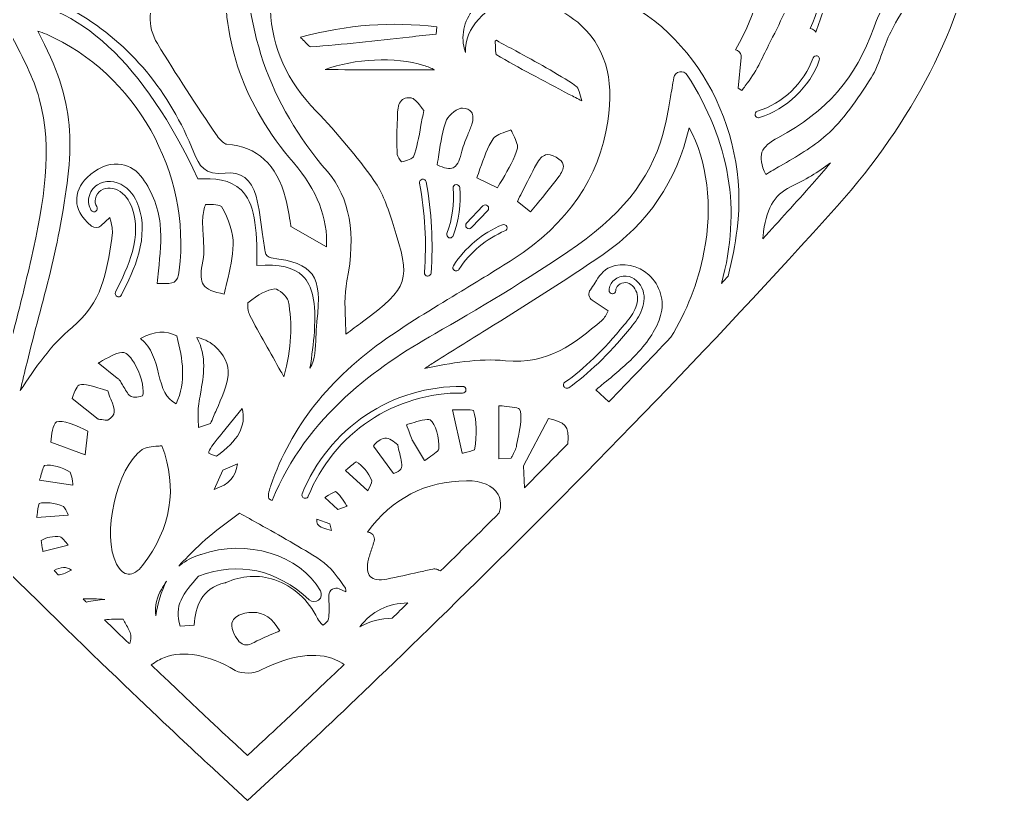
# Model space of a CAD drawing. Extents: x 49 to 10099, y -910 to -90.
# Drawn here: x 1506 to 2095, y -908 to -436 of the extents above; entities that cross this region are included whole.
import ezdxf

# ---------------------------------------------------------------- set-up
doc = ezdxf.new("R2010")
doc.units = 0
doc.header["$MEASUREMENT"] = 0
doc.layers.add('Layer 1', color=7, linetype='Continuous')

msp = doc.modelspace()

# ---------------------------------------------------------------- linework, layer by layer
at = {"layer": 'Layer 1', "lineweight": 0}
for points, knots in [([(2067.48, -226.33), (2049.85, -186.9), (2022.75, -153.49), (1989.11, -129.71), (1954.04, -104.91), (1913.53, -91.8), (1871.95, -91.8), (1824.05, -91.8), (1776.03, -109.39), (1733.06, -142.66), (1700.36, -167.98), (1670.49, -202.19), (1644, -244.61), (1617.52, -202.2), (1587.66, -168), (1554.95, -142.67), (1511.98, -109.4), (1463.95, -91.81), (1416.04, -91.8), (1374.47, -91.8), (1333.96, -104.91), (1298.9, -129.69), (1265.25, -153.47), (1238.15, -186.88), (1220.52, -226.31), (1199.14, -274.13), (1192.87, -327.84), (1202.41, -381.63), (1212.97, -441.15), (1241.77, -497.53), (1288, -549.22), (1441.89, -721.22), (1618.96, -885.08), (1620.74, -886.72), (1620.74, -886.72), (1644.01, -908.2), (1644.01, -908.2), (1644.01, -908.2), (1667.28, -886.71), (1667.28, -886.71), (1669.05, -885.08), (1846.13, -721.22), (2000.01, -549.22), (2046.24, -497.54), (2075.03, -441.16), (2085.59, -381.65), (2095.12, -327.86), (2088.86, -274.15), (2067.48, -226.33)], [0, 0, 0, 0, 1, 1, 1, 2, 2, 2, 3, 3, 3, 4, 4, 4, 5, 5, 5, 6, 6, 6, 7, 7, 7, 8, 8, 8, 9, 9, 9, 10, 10, 10, 11, 11, 11, 12, 12, 12, 13, 13, 13, 14, 14, 14, 15, 15, 15, 16, 16, 16, 16]), ([(1610.92, -298.27), (1619.05, -312.17), (1629.27, -324.63), (1639.05, -336.2), (1650.78, -350.08), (1656.45, -365.25), (1656.4, -382.57), (1656.35, -398.64), (1657.09, -414.92), (1657.81, -430.79), (1658.83, -453.48), (1667.87, -473.44), (1685.44, -491.79), (1698.25, -505.16), (1710, -519.25), (1720.37, -533.65), (1725.57, -540.88), (1728.7, -549.96), (1731.97, -560.22), (1742.83, -594.3), (1741.61, -598.16), (1713.39, -619.11), (1710.13, -621.54), (1706.87, -623.97), (1703.47, -626.5), (1703.41, -624.8), (1703.33, -623.11), (1703.25, -621.45), (1702.82, -611.9), (1702.4, -602.88), (1704.05, -594.41), (1709.63, -565.73), (1705.76, -544.12), (1692.21, -528.34), (1656.77, -487.09), (1640.81, -440.39), (1643.42, -385.57), (1644.32, -366.5), (1636.16, -347.22), (1620.42, -331.29), (1594.84, -305.4), (1583.67, -279.72), (1585.27, -250.47), (1585.4, -248.05), (1585.06, -245.52), (1584.3, -243.16), (1583.79, -241.57), (1582.91, -240.5), (1581.59, -238.88), (1580.94, -238.08), (1580.1, -237.05), (1579.02, -235.61), (1578.19, -234.51), (1576.9, -233.87), (1575.53, -233.87), (1575.47, -233.87), (1575.41, -233.87), (1575.35, -233.88), (1573.91, -233.94), (1572.6, -234.7), (1571.83, -235.91), (1570.51, -238.02), (1569.11, -240), (1567.75, -241.92), (1564.76, -246.15), (1561.94, -250.15), (1560.31, -254.83), (1551.84, -279.18), (1554.2, -304.79), (1567.14, -328.91), (1581.72, -356.12), (1583.88, -382.6), (1573.92, -412.25), (1572, -417.95), (1571.31, -423.91), (1570.65, -429.67), (1570.56, -430.43), (1570.47, -431.2), (1570.38, -431.96), (1563.73, -429.38), (1560.09, -426.8), (1558.52, -423.68), (1556.79, -420.24), (1557.19, -415.05), (1559.78, -407.36), (1569.32, -379.09), (1567.43, -352.66), (1553.85, -324.17), (1541.88, -299.06), (1541.9, -270.39), (1553.91, -241.28), (1561.57, -222.7), (1573.84, -210.11), (1589.92, -204.06), (1595.59, -210.72), (1601.14, -217.72), (1606.56, -225.05), (1592.41, -246.25), (1594.12, -269.53), (1610.92, -298.27)], [0, 0, 0, 0, 1, 1, 1, 2, 2, 2, 3, 3, 3, 4, 4, 4, 5, 5, 5, 6, 6, 6, 7, 7, 7, 8, 8, 8, 9, 9, 9, 10, 10, 10, 11, 11, 11, 12, 12, 12, 13, 13, 13, 14, 14, 14, 15, 15, 15, 16, 16, 16, 17, 17, 17, 18, 18, 18, 19, 19, 19, 20, 20, 20, 21, 21, 21, 22, 22, 22, 23, 23, 23, 24, 24, 24, 25, 25, 25, 26, 26, 26, 27, 27, 27, 28, 28, 28, 29, 29, 29, 30, 30, 30, 31, 31, 31, 32, 32, 32, 33, 33, 33, 33]), ([(2021.34, -248.47), (2009.92, -268.67), (2002.98, -292.11), (1997.18, -314.43), (1993.13, -330.01), (1989.97, -346.03), (1986.91, -361.53), (1983.61, -378.25), (1980.19, -395.54), (1975.68, -412.15), (1971.97, -425.82), (1965.22, -439.15), (1958.69, -452.04), (1956.67, -456.05), (1954.64, -460.05), (1952.7, -464.07), (1950.61, -468.39), (1947.68, -472.38), (1944.58, -476.6), (1943.92, -477.49), (1943.27, -478.39), (1942.62, -479.28), (1942.62, -479.28), (1940.27, -477.93), (1940.27, -477.93), (1940.27, -477.93), (1942.1, -459.44), (1942.1, -459.44), (1942.27, -457.73), (1941.42, -456.08), (1939.93, -455.22), (1939.55, -455), (1939.15, -454.84), (1938.74, -454.75), (1958.77, -419.66), (1962.78, -380.59), (1966.66, -342.7), (1967.69, -332.68), (1968.75, -322.33), (1970.09, -312.24), (1973.07, -289.93), (1978.56, -261.09), (1994.81, -235.89), (2004.41, -221), (2017.12, -209.53), (2031.32, -201.88), (2036.72, -210.04), (2041.62, -218.62), (2045.99, -227.57), (2035.54, -231.33), (2026.96, -238.54), (2021.34, -248.47)], [0, 0, 0, 0, 1, 1, 1, 2, 2, 2, 3, 3, 3, 4, 4, 4, 5, 5, 5, 6, 6, 6, 7, 7, 7, 8, 8, 8, 9, 9, 9, 10, 10, 10, 11, 11, 11, 12, 12, 12, 13, 13, 13, 14, 14, 14, 15, 15, 15, 16, 16, 16, 17, 17, 17, 17]), ([(1585.85, -336.1), (1576.43, -316.99), (1568.11, -296.12), (1570.94, -272.94), (1571.12, -271.44), (1571.36, -269.95), (1571.63, -268.47), (1574.49, -294.22), (1586.94, -317.62), (1609.95, -340.96), (1625.68, -356.91), (1632.53, -378.81), (1630.9, -407.9), (1628.52, -450.27), (1641.89, -487.9), (1671.78, -522.92), (1686.03, -539.63), (1692.59, -556.33), (1691.69, -573.79), (1691.69, -573.79), (1670.19, -561.49), (1670.19, -561.49), (1670.11, -560.98), (1670.02, -560.43), (1669.94, -559.86), (1669.29, -555.71), (1668.41, -550.02), (1666.94, -544.39), (1661.6, -523.91), (1649.99, -513.27), (1631.47, -511.84), (1630.41, -511.76), (1627.6, -509.73), (1625.58, -506.73), (1613.06, -488.09), (1600.88, -469.8), (1589.54, -451.01), (1586.52, -446.01), (1584.84, -439.62), (1585.26, -434.74), (1586.38, -421.75), (1588.67, -409.06), (1592.05, -397.02), (1597.87, -376.32), (1595.84, -356.39), (1585.85, -336.1)], [0, 0, 0, 0, 1, 1, 1, 2, 2, 2, 3, 3, 3, 4, 4, 4, 5, 5, 5, 6, 6, 6, 7, 7, 7, 8, 8, 8, 9, 9, 9, 10, 10, 10, 11, 11, 11, 12, 12, 12, 13, 13, 13, 14, 14, 14, 15, 15, 15, 15]), ([(2064.98, -368.61), (2059.98, -374.4), (2053.09, -377.72), (2045.58, -377.97), (2037.32, -378.27), (2032.88, -374.65), (2031.9, -366.98), (2031.39, -363.04), (2031.88, -358.84), (2038.42, -356.56), (2038.42, -356.56), (2042.1, -368.79), (2042.1, -368.79), (2042.44, -369.93), (2043.23, -370.88), (2044.29, -371.42), (2045.35, -371.97), (2046.58, -372.05), (2047.7, -371.67), (2047.7, -371.67), (2062.51, -366.59), (2062.51, -366.59), (2063, -366.51), (2063.48, -366.34), (2063.92, -366.1), (2065.79, -365.42), (2066.93, -363.58), (2066.78, -361.65), (2067.39, -359.93), (2067.88, -358.43), (2068.27, -357), (2068.91, -354.75), (2067.65, -352.4), (2065.42, -351.67), (2063.19, -350.94), (2060.79, -352.1), (2059.97, -354.29), (2059.48, -355.6), (2058.98, -356.96), (2058.53, -358.33), (2058.53, -358.33), (2057.91, -358.46), (2057.91, -358.46), (2058.58, -353.91), (2058, -349.96), (2056.17, -346.66), (2053.78, -342.33), (2049.48, -339.5), (2043.38, -338.24), (2030.92, -335.67), (2020.77, -342.47), (2015.55, -356.92), (2011.16, -369.09), (2007.33, -381.62), (2003.62, -393.75), (2001.35, -401.19), (1999, -408.9), (1996.55, -416.4), (1993.51, -425.71), (1990.48, -434.91), (1987.31, -444.04), (1986.84, -443.28), (1986.13, -442.66), (1985.25, -442.31), (1984.8, -442.12), (1984.32, -442.02), (1983.85, -441.99), (1992.11, -422.4), (1996.3, -401.53), (2000.4, -381.13), (2001.16, -377.32), (2001.92, -373.51), (2002.71, -369.72), (2008.37, -342.52), (2019.64, -328.88), (2040.41, -324.1), (2048.37, -322.27), (2055.5, -323.38), (2061.04, -327.3), (2065, -330.1), (2068, -334.32), (2069.82, -339.53), (2069.61, -347.79), (2068.99, -356.09), (2067.96, -364.41), (2067.1, -365.89), (2066.11, -367.3), (2064.98, -368.61)], [0, 0, 0, 0, 1, 1, 1, 2, 2, 2, 3, 3, 3, 4, 4, 4, 5, 5, 5, 6, 6, 6, 7, 7, 7, 8, 8, 8, 9, 9, 9, 10, 10, 10, 11, 11, 11, 12, 12, 12, 13, 13, 13, 14, 14, 14, 15, 15, 15, 16, 16, 16, 17, 17, 17, 18, 18, 18, 19, 19, 19, 20, 20, 20, 21, 21, 21, 22, 22, 22, 23, 23, 23, 24, 24, 24, 25, 25, 25, 26, 26, 26, 27, 27, 27, 28, 28, 28, 29, 29, 29, 29]), ([(2032.43, -444.04), (2030.36, -448.14), (2028.81, -452.45), (2027.3, -456.63), (2025.34, -462.07), (2023.49, -467.21), (2020.66, -471.62), (2011.91, -485.24), (2003.83, -497.25), (1993.49, -506.4), (1985.36, -513.58), (1975.43, -519.33), (1965.82, -524.88), (1962.89, -526.58), (1959.9, -528.32), (1956.93, -530.1), (1951.65, -518.47), (1953.71, -513.46), (1964.67, -507.67), (1993.4, -492.51), (2011.66, -471.51), (2022.15, -441.58), (2028.82, -422.51), (2042.15, -406.73), (2062.68, -393.66), (2061.44, -398.9), (2060.04, -404.12), (2058.49, -409.31), (2048.52, -417.65), (2040.02, -429.02), (2032.43, -444.04)], [0, 0, 0, 0, 1, 1, 1, 2, 2, 2, 3, 3, 3, 4, 4, 4, 5, 5, 5, 6, 6, 6, 7, 7, 7, 8, 8, 8, 9, 9, 9, 10, 10, 10, 10]), ([(1476.81, -673.54), (1479.83, -654.98), (1484.22, -636.24), (1488.47, -618.11), (1492.48, -601), (1496.63, -583.3), (1499.65, -565.64), (1506.92, -523.08), (1495.53, -487.89), (1465.78, -461.06), (1454.69, -451.06), (1441.33, -445.93), (1427.98, -445.93), (1418.34, -445.93), (1408.7, -448.61), (1399.94, -454.05), (1385.51, -463), (1379.15, -475.92), (1381.54, -491.42), (1382.43, -497.21), (1384.47, -502), (1387.63, -505.77), (1385.67, -504.76), (1383.82, -503.5), (1382.15, -502.01), (1375.71, -496.29), (1372.92, -488.07), (1374.48, -479.45), (1376.94, -465.81), (1383.58, -452.18), (1391.8, -443.9), (1428.8, -406.62), (1490.24, -401.87), (1541.2, -432.35), (1573.29, -451.55), (1596.97, -479.97), (1611.58, -516.82), (1614.66, -524.59), (1618.23, -530.88), (1630.45, -529.23), (1639.66, -527.98), (1646.66, -533.21), (1649.2, -543.21), (1651.09, -550.65), (1652.08, -558.22), (1653.12, -566.24), (1653.58, -569.77), (1654.04, -573.31), (1654.58, -576.82), (1654.88, -578.76), (1656.42, -580.26), (1658.36, -580.5), (1684.05, -583.69), (1689.2, -590.86), (1685.91, -618.83), (1685.56, -621.89), (1685.44, -625.02), (1685.33, -628.04), (1685.08, -635.18), (1684.84, -641.69), (1681.72, -647.14), (1682.86, -639.53), (1683.91, -632.29), (1684.37, -624.9), (1685.46, -607.03), (1683.4, -597.32), (1677.27, -591.38), (1671.85, -586.13), (1663.67, -584.21), (1649.68, -585.03), (1649.89, -561.49), (1648.18, -547.05), (1640.14, -539.34), (1633.69, -533.15), (1623.93, -532.31), (1614, -532.7), (1581.81, -463.16), (1540.66, -424.94), (1497.91, -424.94), (1497.91, -424.94), (1497.71, -424.94), (1497.71, -424.94), (1496.22, -424.94), (1494.83, -425.71), (1494.03, -426.97), (1493.23, -428.24), (1493.13, -429.82), (1493.77, -431.17), (1496.36, -436.66), (1499.26, -442.19), (1502.07, -447.53), (1508.26, -459.35), (1514.68, -471.57), (1518.2, -484.22), (1526.79, -515.02), (1521.06, -546.38), (1513.28, -581.25), (1510.1, -595.53), (1506.41, -610), (1502.85, -623.99), (1496.88, -647.41), (1490.72, -671.63), (1486.66, -695.88), (1484.9, -706.35), (1484.32, -716.9), (1484.88, -727.38), (1481.65, -724.15), (1478.4, -720.88), (1475.11, -717.57), (1473.81, -703.28), (1474.37, -688.58), (1476.81, -673.54)], [0, 0, 0, 0, 1, 1, 1, 2, 2, 2, 3, 3, 3, 4, 4, 4, 5, 5, 5, 6, 6, 6, 7, 7, 7, 8, 8, 8, 9, 9, 9, 10, 10, 10, 11, 11, 11, 12, 12, 12, 13, 13, 13, 14, 14, 14, 15, 15, 15, 16, 16, 16, 17, 17, 17, 18, 18, 18, 19, 19, 19, 20, 20, 20, 21, 21, 21, 22, 22, 22, 23, 23, 23, 24, 24, 24, 25, 25, 25, 26, 26, 26, 27, 27, 27, 28, 28, 28, 29, 29, 29, 30, 30, 30, 31, 31, 31, 32, 32, 32, 33, 33, 33, 34, 34, 34, 35, 35, 35, 36, 36, 36, 37, 37, 37, 37]), ([(1930.28, -595.87), (1942.34, -551.28), (1935.45, -510.52), (1909.51, -470.02), (1908.55, -468.51), (1906.76, -467.75), (1904.99, -468.09), (1903.23, -468.43), (1901.86, -469.82), (1901.53, -471.58), (1900.74, -475.88), (1900.07, -479.69), (1899.46, -483.2), (1898.27, -490.01), (1897.33, -495.4), (1896.1, -500.8), (1889.76, -528.86), (1872.45, -552.41), (1843.19, -572.79), (1812.79, -593.96), (1781.22, -612.48), (1757.12, -626.24), (1722.4, -646.05), (1680.12, -675.34), (1658.82, -727), (1657.9, -726.66), (1657.25, -726.26), (1656.96, -725.8), (1655.96, -724.19), (1657.58, -719.48), (1658.12, -717.92), (1670.3, -682.45), (1693.23, -653.38), (1728.21, -629.04), (1742.75, -618.92), (1758.27, -609.54), (1773.28, -600.48), (1783.56, -594.26), (1794.2, -587.84), (1804.49, -581.2), (1837.26, -560.03), (1856.48, -532.05), (1861.62, -498.02), (1865.63, -471.5), (1859.67, -451.92), (1843.4, -438.17), (1837.63, -433.29), (1829.87, -429.19), (1821.55, -426.62), (1807.09, -422.15), (1793.65, -425.56), (1783.67, -436.19), (1778.02, -442.23), (1775.38, -448.69), (1775.67, -456.42), (1775.02, -454.68), (1774.57, -452.83), (1774.33, -450.89), (1773.2, -441.79), (1776.9, -432.54), (1784.21, -426.14), (1802.92, -409.75), (1824.65, -407.62), (1856.85, -419.04), (1911.92, -438.57), (1947.53, -500.51), (1939.68, -563.13), (1938.5, -572.6), (1936.58, -581.98), (1934.33, -591.51), (1932.98, -592.96), (1931.63, -594.42), (1930.28, -595.87)], [0, 0, 0, 0, 1, 1, 1, 2, 2, 2, 3, 3, 3, 4, 4, 4, 5, 5, 5, 6, 6, 6, 7, 7, 7, 8, 8, 8, 9, 9, 9, 10, 10, 10, 11, 11, 11, 12, 12, 12, 13, 13, 13, 14, 14, 14, 15, 15, 15, 16, 16, 16, 17, 17, 17, 18, 18, 18, 19, 19, 19, 20, 20, 20, 21, 21, 21, 22, 22, 22, 23, 23, 23, 24, 24, 24, 24]), ([(1741.64, -447.07), (1721.14, -449.37), (1701.79, -451.55), (1682.12, -452.96), (1681.08, -452.51), (1678.72, -450.02), (1676.98, -448.19), (1676.64, -447.84), (1676.31, -447.48), (1675.96, -447.12), (1704.84, -439.51), (1730.66, -437.58), (1758.24, -440.94), (1758.24, -440.94), (1757.9, -445.26), (1757.9, -445.26), (1752.44, -445.86), (1747.02, -446.46), (1741.64, -447.07)], [0, 0, 0, 0, 1, 1, 1, 2, 2, 2, 3, 3, 3, 4, 4, 4, 5, 5, 5, 6, 6, 6, 6]), ([(1591.19, -560.17), (1590.1, -549.48), (1585.69, -538.51), (1579.38, -530.84), (1575.82, -526.51), (1571.17, -524.08), (1565.93, -523.8), (1559.56, -523.44), (1552.7, -526.39), (1547.16, -531.82), (1542.73, -536.18), (1540.55, -541.19), (1540.84, -546.31), (1541.06, -550.08), (1542.8, -555.73), (1549.84, -561.21), (1551.51, -562.51), (1553.87, -562.43), (1555.45, -561.01), (1555.45, -561.01), (1560.94, -556.07), (1560.94, -556.07), (1561.92, -560.18), (1562.76, -563.73), (1562.32, -566.63), (1562.32, -566.63), (1562, -568.81), (1562, -568.81), (1558.89, -589.54), (1556.21, -607.44), (1538.05, -622.41), (1525.22, -632.98), (1515.77, -646.91), (1506.79, -660.61), (1508.07, -655.08), (1509.44, -649.32), (1510.84, -643.56), (1513.04, -634.53), (1515.47, -625.36), (1517.81, -616.49), (1522.65, -598.17), (1527.65, -579.22), (1531.06, -560.22), (1539.72, -512.01), (1540.94, -487.66), (1517.27, -443.45), (1519.14, -444.05), (1520.87, -444.67), (1522.5, -445.39), (1576.33, -469.01), (1610.07, -528.97), (1602.75, -587.96), (1601.74, -596.09), (1599.2, -596.03), (1591.69, -595.9), (1591, -595.88), (1590.27, -595.87), (1589.52, -595.87), (1589.74, -593.29), (1590, -590.74), (1590.25, -588.24), (1591.21, -578.57), (1592.12, -569.42), (1591.19, -560.17)], [0, 0, 0, 0, 1, 1, 1, 2, 2, 2, 3, 3, 3, 4, 4, 4, 5, 5, 5, 6, 6, 6, 7, 7, 7, 8, 8, 8, 9, 9, 9, 10, 10, 10, 11, 11, 11, 12, 12, 12, 13, 13, 13, 14, 14, 14, 15, 15, 15, 16, 16, 16, 17, 17, 17, 18, 18, 18, 19, 19, 19, 20, 20, 20, 21, 21, 21, 21]), ([(1794.19, -457.67), (1793.87, -456.55), (1793.76, -453.89), (1793.7, -452.24), (1793.66, -451.35), (1793.62, -450.45), (1793.57, -449.56), (1793.57, -449.56), (1794.34, -449.05), (1794.34, -449.05), (1798.24, -451.22), (1802.16, -453.35), (1806.09, -455.49), (1818.24, -462.1), (1830.8, -468.93), (1842.37, -476.65), (1843.83, -477.63), (1844.91, -481.65), (1845.95, -485.67), (1843.36, -484.32), (1840.83, -482.99), (1838.33, -481.68), (1822.1, -473.16), (1808.05, -465.79), (1794.19, -457.67)], [0, 0, 0, 0, 1, 1, 1, 2, 2, 2, 3, 3, 3, 4, 4, 4, 5, 5, 5, 6, 6, 6, 7, 7, 7, 8, 8, 8, 8]), ([(1755.32, -466.87), (1733.1, -466.88), (1712, -466.88), (1690.84, -466.72), (1708.42, -460.08), (1733.24, -458.78), (1750.34, -464.18), (1752.82, -464.96), (1755.02, -465.87), (1756.91, -466.87), (1756.91, -466.87), (1755.32, -466.87), (1755.32, -466.87)], [0, 0, 0, 0, 1, 1, 1, 2, 2, 2, 3, 3, 3, 4, 4, 4, 4]), ([(1989.32, -461.07), (1983.49, -477.31), (1969.63, -490.59), (1953.15, -495.71), (1952.95, -495.77), (1952.75, -495.8), (1952.56, -495.8), (1951.71, -495.8), (1950.92, -495.25), (1950.65, -494.39), (1950.32, -493.34), (1950.91, -492.22), (1951.96, -491.89), (1967.27, -487.13), (1980.14, -474.8), (1985.56, -459.72), (1985.93, -458.68), (1987.08, -458.14), (1988.12, -458.51), (1989.16, -458.88), (1989.7, -460.03), (1989.32, -461.07)], [0, 0, 0, 0, 1, 1, 1, 2, 2, 2, 3, 3, 3, 4, 4, 4, 5, 5, 5, 6, 6, 6, 7, 7, 7, 7]), ([(1744.22, -519.35), (1743.64, -520.29), (1740.3, -521.92), (1737.04, -522.42), (1735.98, -521.38), (1734.54, -518.99), (1734.45, -518.01), (1733.9, -511.69), (1734.16, -505.35), (1734.42, -498.63), (1734.51, -496.54), (1734.59, -494.44), (1734.65, -492.35), (1734.74, -488.94), (1735.78, -486.29), (1737.57, -484.88), (1738.57, -484.1), (1739.79, -483.71), (1741.23, -483.71), (1741.87, -483.71), (1742.56, -483.79), (1743.29, -483.95), (1745.07, -484.34), (1747.51, -487.58), (1749.13, -489.72), (1749.58, -490.32), (1750.02, -490.9), (1750.46, -491.46), (1749.82, -494.63), (1749.28, -497.59), (1748.77, -500.38), (1747.39, -507.95), (1746.29, -513.94), (1744.22, -519.35)], [0, 0, 0, 0, 1, 1, 1, 2, 2, 2, 3, 3, 3, 4, 4, 4, 5, 5, 5, 6, 6, 6, 7, 7, 7, 8, 8, 8, 9, 9, 9, 10, 10, 10, 11, 11, 11, 11]), ([(1779.46, -499.61), (1778.73, -501.76), (1777.88, -503.87), (1776.98, -506.1), (1775.5, -509.76), (1773.98, -513.54), (1773.01, -517.56), (1771.87, -522.3), (1770.23, -525.17), (1768.13, -526.08), (1766.11, -526.96), (1762.82, -526.34), (1758.56, -524.28), (1758.92, -522.16), (1759.25, -520.03), (1759.57, -517.92), (1760.72, -510.49), (1761.8, -503.47), (1764.23, -497.07), (1765.44, -493.9), (1771.34, -489.85), (1773.82, -489.93), (1776.24, -490), (1778.15, -490.87), (1779.19, -492.37), (1780.37, -494.07), (1780.47, -496.65), (1779.46, -499.61)], [0, 0, 0, 0, 1, 1, 1, 2, 2, 2, 3, 3, 3, 4, 4, 4, 5, 5, 5, 6, 6, 6, 7, 7, 7, 8, 8, 8, 9, 9, 9, 9]), ([(1862.27, -667.32), (1862.27, -667.32), (1854.35, -660.21), (1854.35, -660.21), (1856.07, -658.78), (1857.78, -657.37), (1859.48, -655.98), (1866.38, -650.31), (1872.89, -644.95), (1878.79, -638.72), (1886.36, -630.72), (1891.3, -622.84), (1893.46, -615.31), (1895.99, -606.48), (1893.26, -597.06), (1886.31, -590.72), (1879.8, -584.77), (1870.9, -582.96), (1863.12, -585.99), (1858.79, -587.67), (1856.14, -591.9), (1853.8, -595.63), (1852.87, -597.12), (1851.99, -598.52), (1851.09, -599.67), (1850.33, -600.62), (1850.01, -601.86), (1850.2, -603.07), (1850.4, -604.27), (1851.09, -605.35), (1852.11, -606.02), (1852.11, -606.02), (1861.8, -612.42), (1861.8, -612.42), (1860.82, -614.51), (1859.62, -616.88), (1858.02, -618.22), (1841.42, -632.1), (1825.75, -645.21), (1799.74, -642.56), (1783.44, -640.9), (1766.91, -644.07), (1750.9, -647.27), (1752.96, -645.96), (1755.04, -644.64), (1757.12, -643.32), (1767.42, -636.78), (1777.78, -630.32), (1788.14, -623.87), (1811.48, -609.32), (1835.63, -594.27), (1858.72, -578.44), (1885.86, -559.85), (1903.29, -534.12), (1910.65, -501.85), (1921.77, -522.03), (1925.08, -548.77), (1919.68, -576.98), (1916.15, -595.42), (1909.14, -613.06), (1899.61, -628.44), (1887.04, -641.67), (1874.56, -654.65), (1862.27, -667.32)], [0, 0, 0, 0, 1, 1, 1, 2, 2, 2, 3, 3, 3, 4, 4, 4, 5, 5, 5, 6, 6, 6, 7, 7, 7, 8, 8, 8, 9, 9, 9, 10, 10, 10, 11, 11, 11, 12, 12, 12, 13, 13, 13, 14, 14, 14, 15, 15, 15, 16, 16, 16, 17, 17, 17, 18, 18, 18, 19, 19, 19, 20, 20, 20, 21, 21, 21, 21]), ([(1801.11, -503.82), (1801.75, -503.59), (1802.39, -503.35), (1803.04, -503.1), (1803.37, -503.79), (1803.7, -504.47), (1804.03, -505.14), (1805.61, -508.34), (1807.58, -512.33), (1807.06, -514.19), (1805.28, -520.53), (1801.69, -526.62), (1797.9, -533.06), (1796.91, -534.74), (1795.9, -536.45), (1794.91, -538.2), (1794.91, -538.2), (1782.49, -532.18), (1782.49, -532.18), (1783.16, -530.35), (1783.79, -528.53), (1784.4, -526.76), (1786.72, -520.06), (1788.92, -513.74), (1792.36, -508.53), (1793.66, -506.58), (1797.44, -505.18), (1801.11, -503.82)], [0, 0, 0, 0, 1, 1, 1, 2, 2, 2, 3, 3, 3, 4, 4, 4, 5, 5, 5, 6, 6, 6, 7, 7, 7, 8, 8, 8, 9, 9, 9, 9]), ([(1831.96, -531.38), (1827.83, -536.84), (1823.45, -542.22), (1818.83, -547.9), (1817.57, -549.45), (1816.29, -551.03), (1814.98, -552.64), (1814.98, -552.64), (1806.96, -546.43), (1806.96, -546.43), (1807.9, -544.57), (1808.81, -542.76), (1809.71, -540.98), (1812.71, -535.01), (1815.55, -529.38), (1818.48, -523.9), (1820.18, -520.72), (1822.04, -518.82), (1823.99, -518.26), (1825.7, -517.76), (1827.83, -518.24), (1830.33, -519.67), (1832.88, -521.12), (1834.33, -522.67), (1834.66, -524.28), (1835.13, -526.58), (1833.46, -529.41), (1831.96, -531.38)], [0, 0, 0, 0, 1, 1, 1, 2, 2, 2, 3, 3, 3, 4, 4, 4, 5, 5, 5, 6, 6, 6, 7, 7, 7, 8, 8, 8, 9, 9, 9, 9]), ([(1955.21, -568.89), (1955.26, -568.38), (1955.33, -567.86), (1955.38, -567.34), (1956.84, -551.5), (1961.95, -542.32), (1971.95, -537.58), (1980.67, -533.45), (1988.7, -528.62), (1996.07, -523.11), (1992.53, -527.39), (1988.89, -531.66), (1985.1, -535.88), (1975.21, -546.94), (1965.23, -557.95), (1955.21, -568.89)], [0, 0, 0, 0, 1, 1, 1, 2, 2, 2, 3, 3, 3, 4, 4, 4, 5, 5, 5, 5]), ([(1567.89, -602.87), (1567.54, -603.57), (1566.84, -603.98), (1566.1, -603.98), (1565.8, -603.98), (1565.5, -603.92), (1565.21, -603.78), (1564.22, -603.29), (1563.82, -602.09), (1564.31, -601.1), (1568.19, -593.22), (1572.2, -585.08), (1574.5, -576.53), (1577.01, -567.17), (1577.04, -558.36), (1574.58, -551.04), (1573.45, -547.69), (1571.24, -543.12), (1567.12, -540.39), (1563.47, -537.97), (1558.69, -537.68), (1555.5, -539.67), (1553.81, -540.72), (1552.55, -542.61), (1552.12, -544.71), (1551.75, -546.49), (1552.04, -548.18), (1552.94, -549.47), (1553.57, -550.37), (1553.35, -551.62), (1552.44, -552.25), (1551.54, -552.88), (1550.29, -552.66), (1549.66, -551.76), (1548.13, -549.56), (1547.61, -546.77), (1548.2, -543.9), (1548.84, -540.75), (1550.78, -537.9), (1553.39, -536.27), (1557.93, -533.44), (1564.34, -533.75), (1569.32, -537.05), (1574.4, -540.41), (1577.04, -545.82), (1578.37, -549.77), (1581.08, -557.83), (1581.08, -567.44), (1578.36, -577.57), (1575.96, -586.49), (1571.86, -594.82), (1567.89, -602.87)], [0, 0, 0, 0, 1, 1, 1, 2, 2, 2, 3, 3, 3, 4, 4, 4, 5, 5, 5, 6, 6, 6, 7, 7, 7, 8, 8, 8, 9, 9, 9, 10, 10, 10, 11, 11, 11, 12, 12, 12, 13, 13, 13, 14, 14, 14, 15, 15, 15, 16, 16, 16, 17, 17, 17, 17]), ([(1747.92, -535.26), (1747.72, -534.17), (1748.44, -533.13), (1749.52, -532.93), (1750.62, -532.72), (1751.65, -533.44), (1751.86, -534.53), (1755.23, -552.68), (1756.23, -571.22), (1754.83, -589.63), (1754.75, -590.68), (1753.87, -591.48), (1752.83, -591.48), (1752.78, -591.48), (1752.73, -591.47), (1752.68, -591.47), (1751.58, -591.39), (1750.75, -590.42), (1750.84, -589.32), (1752.22, -571.26), (1751.24, -553.07), (1747.92, -535.26)], [0, 0, 0, 0, 1, 1, 1, 2, 2, 2, 3, 3, 3, 4, 4, 4, 5, 5, 5, 6, 6, 6, 7, 7, 7, 7]), ([(1768.17, -538.36), (1768.07, -537.25), (1768.88, -536.28), (1769.98, -536.19), (1771.1, -536.1), (1772.06, -536.9), (1772.15, -538), (1773.03, -547.81), (1771.67, -557.87), (1768.22, -567.09), (1767.92, -567.89), (1767.16, -568.39), (1766.35, -568.39), (1766.11, -568.39), (1765.88, -568.35), (1765.65, -568.26), (1764.61, -567.87), (1764.09, -566.72), (1764.47, -565.69), (1767.71, -557.02), (1768.99, -547.57), (1768.17, -538.36)], [0, 0, 0, 0, 1, 1, 1, 2, 2, 2, 3, 3, 3, 4, 4, 4, 5, 5, 5, 6, 6, 6, 7, 7, 7, 7]), ([(1617.22, -566.95), (1616.99, -563.29), (1616.77, -559.82), (1616.95, -556.45), (1617.1, -553.52), (1617.95, -549.95), (1618.62, -548.23), (1622.96, -547.89), (1627.45, -548.7), (1628.26, -549.39), (1632.83, -557.12), (1635.4, -565.5), (1635.33, -572.37), (1635.26, -579.78), (1633.48, -587.34), (1631.59, -595.34), (1631.05, -597.63), (1630.5, -599.96), (1629.98, -602.34), (1623.26, -601.15), (1619.35, -599.37), (1617.47, -596.72), (1615.69, -594.18), (1615.43, -590.25), (1616.67, -584.69), (1617.98, -578.8), (1617.6, -572.78), (1617.22, -566.95)], [0, 0, 0, 0, 1, 1, 1, 2, 2, 2, 3, 3, 3, 4, 4, 4, 5, 5, 5, 6, 6, 6, 7, 7, 7, 8, 8, 8, 9, 9, 9, 9]), ([(1786.18, -549.07), (1786.94, -548.27), (1788.2, -548.24), (1789, -549), (1789.8, -549.76), (1789.83, -551.02), (1789.07, -551.82), (1789.07, -551.82), (1779.21, -562.2), (1779.21, -562.2), (1778.82, -562.61), (1778.29, -562.82), (1777.76, -562.82), (1777.27, -562.82), (1776.77, -562.63), (1776.38, -562.27), (1775.58, -561.51), (1775.55, -560.24), (1776.31, -559.44), (1776.31, -559.44), (1786.18, -549.07), (1786.18, -549.07)], [0, 0, 0, 0, 1, 1, 1, 2, 2, 2, 3, 3, 3, 4, 4, 4, 5, 5, 5, 6, 6, 6, 7, 7, 7, 7]), ([(1768.3, -585.28), (1775.36, -574.28), (1785.89, -565.45), (1797.94, -560.4), (1798.96, -559.98), (1800.14, -560.46), (1800.56, -561.48), (1800.99, -562.5), (1800.51, -563.67), (1799.49, -564.09), (1788.17, -568.83), (1778.3, -577.12), (1771.67, -587.44), (1771.29, -588.03), (1770.64, -588.36), (1769.99, -588.36), (1769.62, -588.36), (1769.24, -588.25), (1768.91, -588.04), (1767.98, -587.44), (1767.71, -586.21), (1768.3, -585.28)], [0, 0, 0, 0, 1, 1, 1, 2, 2, 2, 3, 3, 3, 4, 4, 4, 5, 5, 5, 6, 6, 6, 7, 7, 7, 7]), ([(1871.53, -620.96), (1874.02, -617.93), (1876.39, -614.93), (1877.91, -611.6), (1879.54, -608.02), (1879.94, -604.42), (1879.04, -601.44), (1878.05, -598.18), (1875.31, -595.7), (1872.38, -595.42), (1870.88, -595.27), (1869.25, -595.84), (1868.02, -596.93), (1866.98, -597.85), (1866.39, -599), (1866.36, -600.18), (1866.34, -601.27), (1865.45, -602.13), (1864.37, -602.13), (1864.35, -602.13), (1864.33, -602.13), (1864.31, -602.13), (1863.21, -602.1), (1862.34, -601.18), (1862.37, -600.08), (1862.42, -597.78), (1863.49, -595.6), (1865.37, -593.93), (1867.41, -592.12), (1870.18, -591.19), (1872.76, -591.44), (1877.27, -591.87), (1881.42, -595.51), (1882.87, -600.29), (1884.05, -604.19), (1883.58, -608.8), (1881.55, -613.26), (1879.83, -617.04), (1877.28, -620.26), (1874.61, -623.5), (1861.61, -639.27), (1849.96, -650.52), (1837.96, -658.88), (1837.61, -659.12), (1837.21, -659.24), (1836.82, -659.24), (1836.19, -659.24), (1835.57, -658.94), (1835.18, -658.38), (1834.54, -657.47), (1834.77, -656.23), (1835.67, -655.6), (1847.37, -647.45), (1858.76, -636.44), (1871.53, -620.96)], [0, 0, 0, 0, 1, 1, 1, 2, 2, 2, 3, 3, 3, 4, 4, 4, 5, 5, 5, 6, 6, 6, 7, 7, 7, 8, 8, 8, 9, 9, 9, 10, 10, 10, 11, 11, 11, 12, 12, 12, 13, 13, 13, 14, 14, 14, 15, 15, 15, 16, 16, 16, 17, 17, 17, 18, 18, 18, 18]), ([(1665.98, -652.22), (1665.38, -651.17), (1664.78, -650.12), (1664.18, -649.07), (1657.84, -637.97), (1651.29, -626.49), (1645.28, -614.94), (1644.24, -612.94), (1643.89, -609.03), (1644.22, -607.61), (1650.4, -602.5), (1656.04, -599.6), (1660.5, -599.21), (1662.52, -599.27), (1668.13, -603.86), (1668.6, -606.29), (1671.31, -620.28), (1670.48, -635.07), (1665.98, -652.22)], [0, 0, 0, 0, 1, 1, 1, 2, 2, 2, 3, 3, 3, 4, 4, 4, 5, 5, 5, 6, 6, 6, 6]), ([(1590.29, -650.44), (1588.39, -642.9), (1586.29, -634.59), (1579.3, -629.17), (1588.09, -624.48), (1594.57, -624.07), (1601.26, -627.57), (1604.92, -641.97), (1607.15, -655.17), (1600.87, -668.52), (1594.4, -665.46), (1592.55, -659.41), (1590.29, -650.44)], [0, 0, 0, 0, 1, 1, 1, 2, 2, 2, 3, 3, 3, 4, 4, 4, 4]), ([(1613.43, -628.59), (1616.93, -629.13), (1620.6, -630.81), (1623.88, -633.47), (1629.75, -638.23), (1632.95, -645.05), (1632.22, -651.27), (1631.42, -658.2), (1628.41, -665.02), (1625.22, -672.24), (1624.03, -674.93), (1622.81, -677.69), (1621.71, -680.49), (1621.71, -680.49), (1614.35, -682.94), (1614.35, -682.94), (1614.34, -682.33), (1614.32, -681.73), (1614.3, -681.14), (1614.14, -676.43), (1614, -672.37), (1614.57, -668.58), (1614.88, -666.55), (1615.24, -664.52), (1615.59, -662.49), (1617.5, -651.7), (1619.61, -639.72), (1613.43, -628.59)], [0, 0, 0, 0, 1, 1, 1, 2, 2, 2, 3, 3, 3, 4, 4, 4, 5, 5, 5, 6, 6, 6, 7, 7, 7, 8, 8, 8, 9, 9, 9, 9]), ([(1553.86, -643.91), (1554.73, -643.44), (1555.58, -642.97), (1556.42, -642.51), (1561.37, -639.79), (1566.05, -637.23), (1569.36, -637.63), (1570.68, -637.79), (1573.75, -640.21), (1576.81, -646.24), (1580.45, -653.42), (1581.67, -660.97), (1580.63, -663.84), (1579.13, -664.52), (1575.04, -664.85), (1573.65, -664.17), (1572.2, -663.46), (1570.67, -660.84), (1569.32, -658.52), (1568.8, -657.63), (1568.27, -656.73), (1567.73, -655.87), (1567.49, -655.2), (1567.08, -654.59), (1566.52, -654.09), (1566.15, -653.66), (1565.72, -653.31), (1565.24, -653.06), (1565.24, -653.06), (1553.86, -643.91), (1553.86, -643.91)], [0, 0, 0, 0, 1, 1, 1, 2, 2, 2, 3, 3, 3, 4, 4, 4, 5, 5, 5, 6, 6, 6, 7, 7, 7, 8, 8, 8, 9, 9, 9, 10, 10, 10, 10]), ([(1538.05, -665.37), (1539.91, -660.36), (1541.2, -657.5), (1542.66, -657.04), (1545.04, -656.28), (1551.11, -658.06), (1559.57, -660.68), (1560.08, -662.44), (1560.77, -664.14), (1561.44, -665.8), (1564.19, -672.63), (1564.87, -675.16), (1559.59, -678.39), (1559.02, -678.58), (1557.14, -678.33), (1556.02, -678.17), (1555.27, -678.07), (1554.5, -677.97), (1553.71, -677.9), (1553.71, -677.9), (1538.05, -665.37), (1538.05, -665.37)], [0, 0, 0, 0, 1, 1, 1, 2, 2, 2, 3, 3, 3, 4, 4, 4, 5, 5, 5, 6, 6, 6, 7, 7, 7, 7]), ([(1773.93, -662.07), (1773.93, -662.07), (1773.91, -662.07), (1773.91, -662.07), (1754.09, -661.82), (1734.11, -667.76), (1717.64, -678.78), (1701.17, -689.8), (1688.06, -706), (1680.72, -724.41), (1680.41, -725.2), (1679.66, -725.67), (1678.86, -725.67), (1678.61, -725.67), (1678.36, -725.63), (1678.12, -725.53), (1677.09, -725.12), (1676.59, -723.96), (1677, -722.93), (1684.64, -703.78), (1698.28, -686.92), (1715.41, -675.46), (1732.55, -663.99), (1753.32, -657.8), (1773.95, -658.07), (1775.06, -658.08), (1775.94, -658.99), (1775.93, -660.09), (1775.92, -661.19), (1775.02, -662.07), (1773.93, -662.07)], [0, 0, 0, 0, 1, 1, 1, 2, 2, 2, 3, 3, 3, 4, 4, 4, 5, 5, 5, 6, 6, 6, 7, 7, 7, 8, 8, 8, 9, 9, 9, 10, 10, 10, 10]), ([(1807.57, -688.09), (1807.18, -690.04), (1806.8, -691.95), (1806.51, -693.79), (1806.51, -693.79), (1806.51, -693.79), (1806.51, -693.79), (1806.19, -695.84), (1805, -698.07), (1803.74, -700.44), (1803.58, -700.74), (1803.41, -701.04), (1803.25, -701.34), (1803.25, -701.34), (1795.7, -701.76), (1795.7, -701.76), (1795.7, -701.76), (1795.7, -669.73), (1795.7, -669.73), (1796.37, -669.79), (1797.05, -669.85), (1797.75, -669.91), (1801.02, -670.19), (1807.12, -670.71), (1808.21, -671.73), (1810.11, -675.33), (1808.76, -682.11), (1807.57, -688.09)], [0, 0, 0, 0, 1, 1, 1, 2, 2, 2, 3, 3, 3, 4, 4, 4, 5, 5, 5, 6, 6, 6, 7, 7, 7, 8, 8, 8, 9, 9, 9, 9]), ([(1625.19, -700.3), (1621.22, -699.12), (1620.58, -698.26), (1620.54, -698.24), (1620.48, -697.72), (1620.82, -695.41), (1627.99, -687.13), (1628.17, -686.97), (1628.34, -686.79), (1628.49, -686.6), (1628.49, -686.6), (1640.8, -671.34), (1640.8, -671.34), (1643.32, -682.02), (1638.45, -690.85), (1625.19, -700.3)], [0, 0, 0, 0, 1, 1, 1, 2, 2, 2, 3, 3, 3, 4, 4, 4, 5, 5, 5, 5]), ([(1780.53, -672.54), (1782.45, -678.82), (1782.66, -687), (1781.14, -696.39), (1779.73, -696.99), (1776.8, -697.7), (1774.93, -698.16), (1774.52, -698.26), (1774.11, -698.36), (1773.7, -698.46), (1773.7, -698.46), (1767.84, -672.15), (1767.84, -672.15), (1768.81, -672.16), (1769.8, -672.15), (1770.77, -672.16), (1773.76, -672.14), (1778.43, -672.15), (1780.53, -672.54)], [0, 0, 0, 0, 1, 1, 1, 2, 2, 2, 3, 3, 3, 4, 4, 4, 5, 5, 5, 6, 6, 6, 6]), ([(1525.18, -691.79), (1525.54, -687.34), (1526.39, -680.87), (1528.59, -679.58), (1531.6, -677.81), (1541.56, -682.19), (1547.53, -685.04), (1547.53, -685.04), (1546, -699.38), (1546, -699.38), (1546, -699.38), (1525.18, -691.79), (1525.18, -691.79)], [0, 0, 0, 0, 1, 1, 1, 2, 2, 2, 3, 3, 3, 4, 4, 4, 4]), ([(1759.53, -695.9), (1759.24, -697.21), (1755.03, -700.11), (1752.77, -701.67), (1752.17, -702.08), (1751.56, -702.5), (1750.96, -702.92), (1750.96, -702.92), (1743.58, -690.82), (1743.58, -690.82), (1743.54, -690.69), (1743.5, -690.55), (1743.45, -690.43), (1742.4, -687.66), (1741.34, -684.89), (1739.92, -681.21), (1741.06, -680.89), (1742.19, -680.55), (1743.31, -680.22), (1746.66, -679.21), (1752.89, -677.33), (1754.22, -678.25), (1757.53, -680.54), (1760.16, -689.29), (1759.53, -695.9)], [0, 0, 0, 0, 1, 1, 1, 2, 2, 2, 3, 3, 3, 4, 4, 4, 5, 5, 5, 6, 6, 6, 7, 7, 7, 8, 8, 8, 8]), ([(1811.2, -719.28), (1811.2, -719.28), (1810.71, -706.07), (1810.71, -706.07), (1810.71, -706.07), (1825.76, -677.48), (1825.76, -677.48), (1835.4, -679.58), (1838.54, -681.64), (1837.37, -692.82), (1828.48, -701.86), (1819.75, -710.69), (1811.2, -719.28)], [0, 0, 0, 0, 1, 1, 1, 2, 2, 2, 3, 3, 3, 4, 4, 4, 4]), ([(1580.64, -766.16), (1577.81, -769.85), (1574.72, -771.75), (1572.01, -771.55), (1569.46, -771.34), (1566.94, -769.16), (1564.91, -765.4), (1555.69, -748.28), (1564.94, -706.93), (1580.39, -696.27), (1582.53, -694.79), (1586.18, -694.48), (1590.03, -694.15), (1590.8, -694.08), (1591.57, -694.02), (1592.34, -693.94), (1601.86, -719.87), (1598.02, -743.52), (1580.64, -766.16)], [0, 0, 0, 0, 1, 1, 1, 2, 2, 2, 3, 3, 3, 4, 4, 4, 5, 5, 5, 6, 6, 6, 6]), ([(1736.57, -707.97), (1735.89, -709.05), (1734.39, -709.97), (1732.15, -710.68), (1732.15, -710.68), (1720, -694.14), (1720, -694.14), (1721.93, -691.74), (1724.35, -689.57), (1726.88, -689.38), (1729.52, -689.18), (1732.47, -691.25), (1734.74, -693.47), (1735.04, -695.22), (1735.48, -696.94), (1735.91, -698.62), (1736.88, -702.42), (1737.8, -706.01), (1736.57, -707.97)], [0, 0, 0, 0, 1, 1, 1, 2, 2, 2, 3, 3, 3, 4, 4, 4, 5, 5, 5, 6, 6, 6, 6]), ([(1518.43, -714.79), (1518.59, -714.22), (1518.74, -713.65), (1518.89, -713.08), (1519.51, -710.82), (1520.49, -707.16), (1521.29, -705.84), (1525.7, -705.07), (1532.39, -706.81), (1536.83, -709.93), (1537.62, -710.71), (1538.16, -714.73), (1538.49, -717.14), (1538.52, -717.37), (1538.55, -717.6), (1538.58, -717.83), (1538.58, -717.83), (1518.43, -714.79), (1518.43, -714.79)], [0, 0, 0, 0, 1, 1, 1, 2, 2, 2, 3, 3, 3, 4, 4, 4, 5, 5, 5, 6, 6, 6, 6]), ([(1637.97, -704.8), (1636.64, -712.9), (1633.31, -717.08), (1623.91, -720.28), (1623.91, -720.28), (1629.04, -708.66), (1629.04, -708.66), (1629.04, -708.66), (1637.97, -704.8), (1637.97, -704.8)], [0, 0, 0, 0, 1, 1, 1, 2, 2, 2, 3, 3, 3, 3]), ([(1703.1, -708.86), (1703.45, -708.56), (1703.8, -708.27), (1704.15, -707.97), (1705.75, -706.61), (1708.31, -704.43), (1709.65, -703.72), (1713.23, -705.58), (1717.15, -710.31), (1719.06, -715.16), (1719.1, -716.19), (1717.59, -719.2), (1716.68, -721.02), (1716.67, -721.03), (1716.67, -721.05), (1716.66, -721.06), (1716.66, -721.06), (1703.1, -708.86), (1703.1, -708.86)], [0, 0, 0, 0, 1, 1, 1, 2, 2, 2, 3, 3, 3, 4, 4, 4, 5, 5, 5, 6, 6, 6, 6]), ([(1758.31, -768.56), (1757.52, -768.26), (1756.67, -768.2), (1755.84, -768.38), (1752.98, -769.01), (1750.12, -769.66), (1747.26, -770.3), (1741, -771.71), (1734.54, -773.17), (1728.17, -774.44), (1723.49, -775.39), (1719.92, -774.85), (1718.11, -772.95), (1716.25, -770.99), (1715.9, -767.23), (1717.13, -762.37), (1717.73, -760.01), (1718.5, -757.69), (1719.31, -755.23), (1719.7, -754.07), (1720.08, -752.91), (1720.45, -751.74), (1721.07, -749.78), (1720.23, -747.64), (1718.43, -746.63), (1717.82, -746.29), (1717.16, -746.1), (1716.5, -746.07), (1731.29, -725.72), (1751.39, -715.3), (1776.33, -715.07), (1785.44, -715.01), (1792.39, -717.99), (1795.3, -723.31), (1797.03, -726.49), (1797.26, -730.31), (1796.04, -734.47), (1783.71, -746.77), (1771.85, -758.51), (1760.6, -769.56), (1759.79, -769.17), (1759.01, -768.82), (1758.31, -768.56)], [0, 0, 0, 0, 1, 1, 1, 2, 2, 2, 3, 3, 3, 4, 4, 4, 5, 5, 5, 6, 6, 6, 7, 7, 7, 8, 8, 8, 9, 9, 9, 10, 10, 10, 11, 11, 11, 12, 12, 12, 13, 13, 13, 14, 14, 14, 14]), ([(1690.66, -725.12), (1690.9, -724.98), (1691.14, -724.83), (1691.38, -724.69), (1693.15, -723.59), (1695.73, -722.01), (1697.05, -721.54), (1699.54, -723.28), (1701.63, -726.53), (1703.83, -729.95), (1703.92, -730.09), (1704.01, -730.23), (1704.1, -730.37), (1704.1, -730.37), (1698.48, -732.46), (1698.48, -732.46), (1698.48, -732.46), (1690.66, -725.12), (1690.66, -725.12)], [0, 0, 0, 0, 1, 1, 1, 2, 2, 2, 3, 3, 3, 4, 4, 4, 5, 5, 5, 6, 6, 6, 6]), ([(1516.76, -737.24), (1516.82, -736.76), (1516.88, -736.28), (1516.94, -735.8), (1517.22, -733.51), (1517.63, -730.16), (1518.16, -728.82), (1521.6, -727.73), (1527.46, -728.43), (1532.96, -730.59), (1533.65, -731.11), (1534.87, -733.9), (1535.67, -735.75), (1535.7, -735.82), (1535.73, -735.88), (1535.75, -735.94), (1535.75, -735.94), (1516.76, -737.24), (1516.76, -737.24)], [0, 0, 0, 0, 1, 1, 1, 2, 2, 2, 3, 3, 3, 4, 4, 4, 5, 5, 5, 6, 6, 6, 6]), ([(1693.21, -789.32), (1693.3, -793.06), (1693.39, -796.59), (1692.58, -799.6), (1692.32, -800.23), (1690.61, -801.48), (1689.45, -802.32), (1688.17, -800.94), (1687, -799.63), (1686.35, -798.3), (1680.79, -786.91), (1671.57, -778.59), (1660.4, -774.88), (1650.68, -771.66), (1640.28, -772.27), (1630.9, -776.59), (1630.73, -776.61), (1630.56, -776.64), (1630.39, -776.68), (1616.03, -780.12), (1612.53, -791.07), (1611.73, -802.24), (1611.73, -802.24), (1603.24, -802.84), (1603.24, -802.84), (1599.41, -790.72), (1604.96, -783.07), (1614.44, -772.69), (1639.16, -763.76), (1661.05, -768.43), (1681.29, -786.92), (1682.87, -788.37), (1685.28, -788.45), (1686.95, -787.12), (1688.63, -785.78), (1689.1, -783.42), (1688.04, -781.55), (1675.79, -759.76), (1643.1, -749.86), (1616.08, -759.52), (1615.77, -759.55), (1615.46, -759.62), (1615.16, -759.72), (1610.61, -761.24), (1606.61, -763.37), (1603.27, -766.06), (1602.99, -766.25), (1602.71, -766.45), (1602.44, -766.65), (1606.05, -762.64), (1610.08, -758.67), (1614.36, -754.53), (1619.93, -749.15), (1626.12, -744.45), (1632.67, -739.48), (1634.81, -737.85), (1636.96, -736.22), (1639.1, -734.55), (1643.09, -736.81), (1647.11, -739.07), (1651.17, -741.33), (1663.39, -748.16), (1676.03, -755.23), (1688.02, -762.96), (1694.12, -766.89), (1699.1, -774.13), (1703.1, -779.94), (1703.33, -780.28), (1703.39, -781.19), (1703.38, -782.19), (1703.38, -782.19), (1699.4, -780.31), (1699.4, -780.31), (1698.06, -779.68), (1696.5, -779.76), (1695.24, -780.54), (1693.98, -781.32), (1693.2, -782.68), (1693.16, -784.15), (1693.12, -785.86), (1693.17, -787.59), (1693.21, -789.32)], [0, 0, 0, 0, 1, 1, 1, 2, 2, 2, 3, 3, 3, 4, 4, 4, 5, 5, 5, 6, 6, 6, 7, 7, 7, 8, 8, 8, 9, 9, 9, 10, 10, 10, 11, 11, 11, 12, 12, 12, 13, 13, 13, 14, 14, 14, 15, 15, 15, 16, 16, 16, 17, 17, 17, 18, 18, 18, 19, 19, 19, 20, 20, 20, 21, 21, 21, 22, 22, 22, 23, 23, 23, 24, 24, 24, 25, 25, 25, 26, 26, 26, 27, 27, 27, 27]), ([(1694.62, -745.08), (1690.83, -744.14), (1687.42, -743.16), (1686.32, -741.23), (1685.88, -740.45), (1685.75, -739.4), (1685.8, -738.26), (1685.8, -738.26), (1693.79, -741.16), (1693.79, -741.16), (1693.79, -741.16), (1694.62, -745.08), (1694.62, -745.08)], [0, 0, 0, 0, 1, 1, 1, 2, 2, 2, 3, 3, 3, 4, 4, 4, 4]), ([(1535.71, -754.03), (1535.71, -754.03), (1520.46, -757.73), (1520.46, -757.73), (1520.41, -757.48), (1520.36, -757.24), (1520.31, -757), (1519.96, -755.23), (1519.4, -752.4), (1519.46, -751.13), (1521.94, -749.26), (1527.2, -748.24), (1530.79, -749.03), (1531.92, -749.28), (1534, -751.88), (1535.71, -754.03)], [0, 0, 0, 0, 1, 1, 1, 2, 2, 2, 3, 3, 3, 4, 4, 4, 5, 5, 5, 5]), ([(1537.69, -768.98), (1533.79, -771.01), (1531.48, -771.95), (1529.73, -771.84), (1528.88, -771), (1528.02, -770.16), (1527.16, -769.31), (1531.29, -767), (1534.47, -766.88), (1537.69, -768.98)], [0, 0, 0, 0, 1, 1, 1, 2, 2, 2, 3, 3, 3, 3]), ([(1595.11, -775.79), (1591.54, -782.1), (1589.87, -789.34), (1588.63, -796.66), (1587.69, -790.59), (1589.63, -785.03), (1591.98, -780.81), (1592.93, -779.1), (1593.98, -777.43), (1595.11, -775.79)], [0, 0, 0, 0, 1, 1, 1, 2, 2, 2, 3, 3, 3, 3]), ([(1544.68, -786.46), (1549.05, -786.2), (1553.48, -786.36), (1557.74, -786.74), (1554.01, -786.94), (1550.29, -787.51), (1546.66, -788.39), (1546, -787.75), (1545.34, -787.11), (1544.68, -786.46)], [0, 0, 0, 0, 1, 1, 1, 2, 2, 2, 3, 3, 3, 3]), ([(1731.39, -798.08), (1724.59, -798.14), (1718, -799.84), (1711.81, -803.25), (1718.82, -794.03), (1728.78, -789.08), (1740.86, -788.87), (1737.63, -792.01), (1734.47, -795.09), (1731.39, -798.08)], [0, 0, 0, 0, 1, 1, 1, 2, 2, 2, 3, 3, 3, 3]), ([(1663.43, -805.76), (1662.63, -806.09), (1661.84, -806.42), (1661.06, -806.74), (1656.5, -808.63), (1652.19, -810.41), (1648.07, -812.68), (1645.44, -814.14), (1643.23, -814.58), (1641.52, -813.98), (1639.27, -813.21), (1637.17, -810.57), (1635.28, -806.14), (1634.2, -803.62), (1634.14, -801.42), (1635.11, -799.59), (1636.26, -797.41), (1638.9, -795.76), (1642.35, -795.07), (1644, -794.74), (1645.56, -794.57), (1647.06, -794.57), (1653.95, -794.57), (1659.19, -798.16), (1663.43, -805.76)], [0, 0, 0, 0, 1, 1, 1, 2, 2, 2, 3, 3, 3, 4, 4, 4, 5, 5, 5, 6, 6, 6, 7, 7, 7, 8, 8, 8, 8]), ([(1557.64, -799.07), (1561.3, -798.62), (1565.06, -798.51), (1568.93, -798.76), (1569.42, -799.72), (1569.96, -800.67), (1570.5, -801.63), (1571.83, -803.97), (1573.09, -806.19), (1573.51, -808.28), (1573.77, -809.55), (1573.41, -811.34), (1572.98, -813.27), (1572.73, -813.24), (1572.49, -813.21), (1572.24, -813.18), (1567.58, -808.69), (1562.71, -803.98), (1557.64, -799.07)], [0, 0, 0, 0, 1, 1, 1, 2, 2, 2, 3, 3, 3, 4, 4, 4, 5, 5, 5, 6, 6, 6, 6]), ([(1653.71, -872.02), (1653.71, -872.02), (1644.01, -880.98), (1644.01, -880.98), (1644.01, -880.98), (1634.3, -872.02), (1634.3, -872.02), (1633.74, -871.5), (1615.49, -854.62), (1585.91, -826.31), (1588.43, -824.39), (1591.09, -822.87), (1593.9, -821.79), (1605.47, -817.38), (1619.84, -820), (1636.61, -829.59), (1641.02, -832.11), (1648.02, -831.44), (1652.24, -829.33), (1670.52, -820.23), (1685.63, -818.16), (1697.15, -823.17), (1698.95, -823.95), (1700.67, -824.94), (1702.33, -826.08), (1672.62, -854.53), (1654.27, -871.5), (1653.71, -872.02)], [0, 0, 0, 0, 1, 1, 1, 2, 2, 2, 3, 3, 3, 4, 4, 4, 5, 5, 5, 6, 6, 6, 7, 7, 7, 8, 8, 8, 9, 9, 9, 9])]:
    msp.add_open_spline(points, degree=3, knots=knots, dxfattribs=at)

doc.saveas('drawing.dxf')
